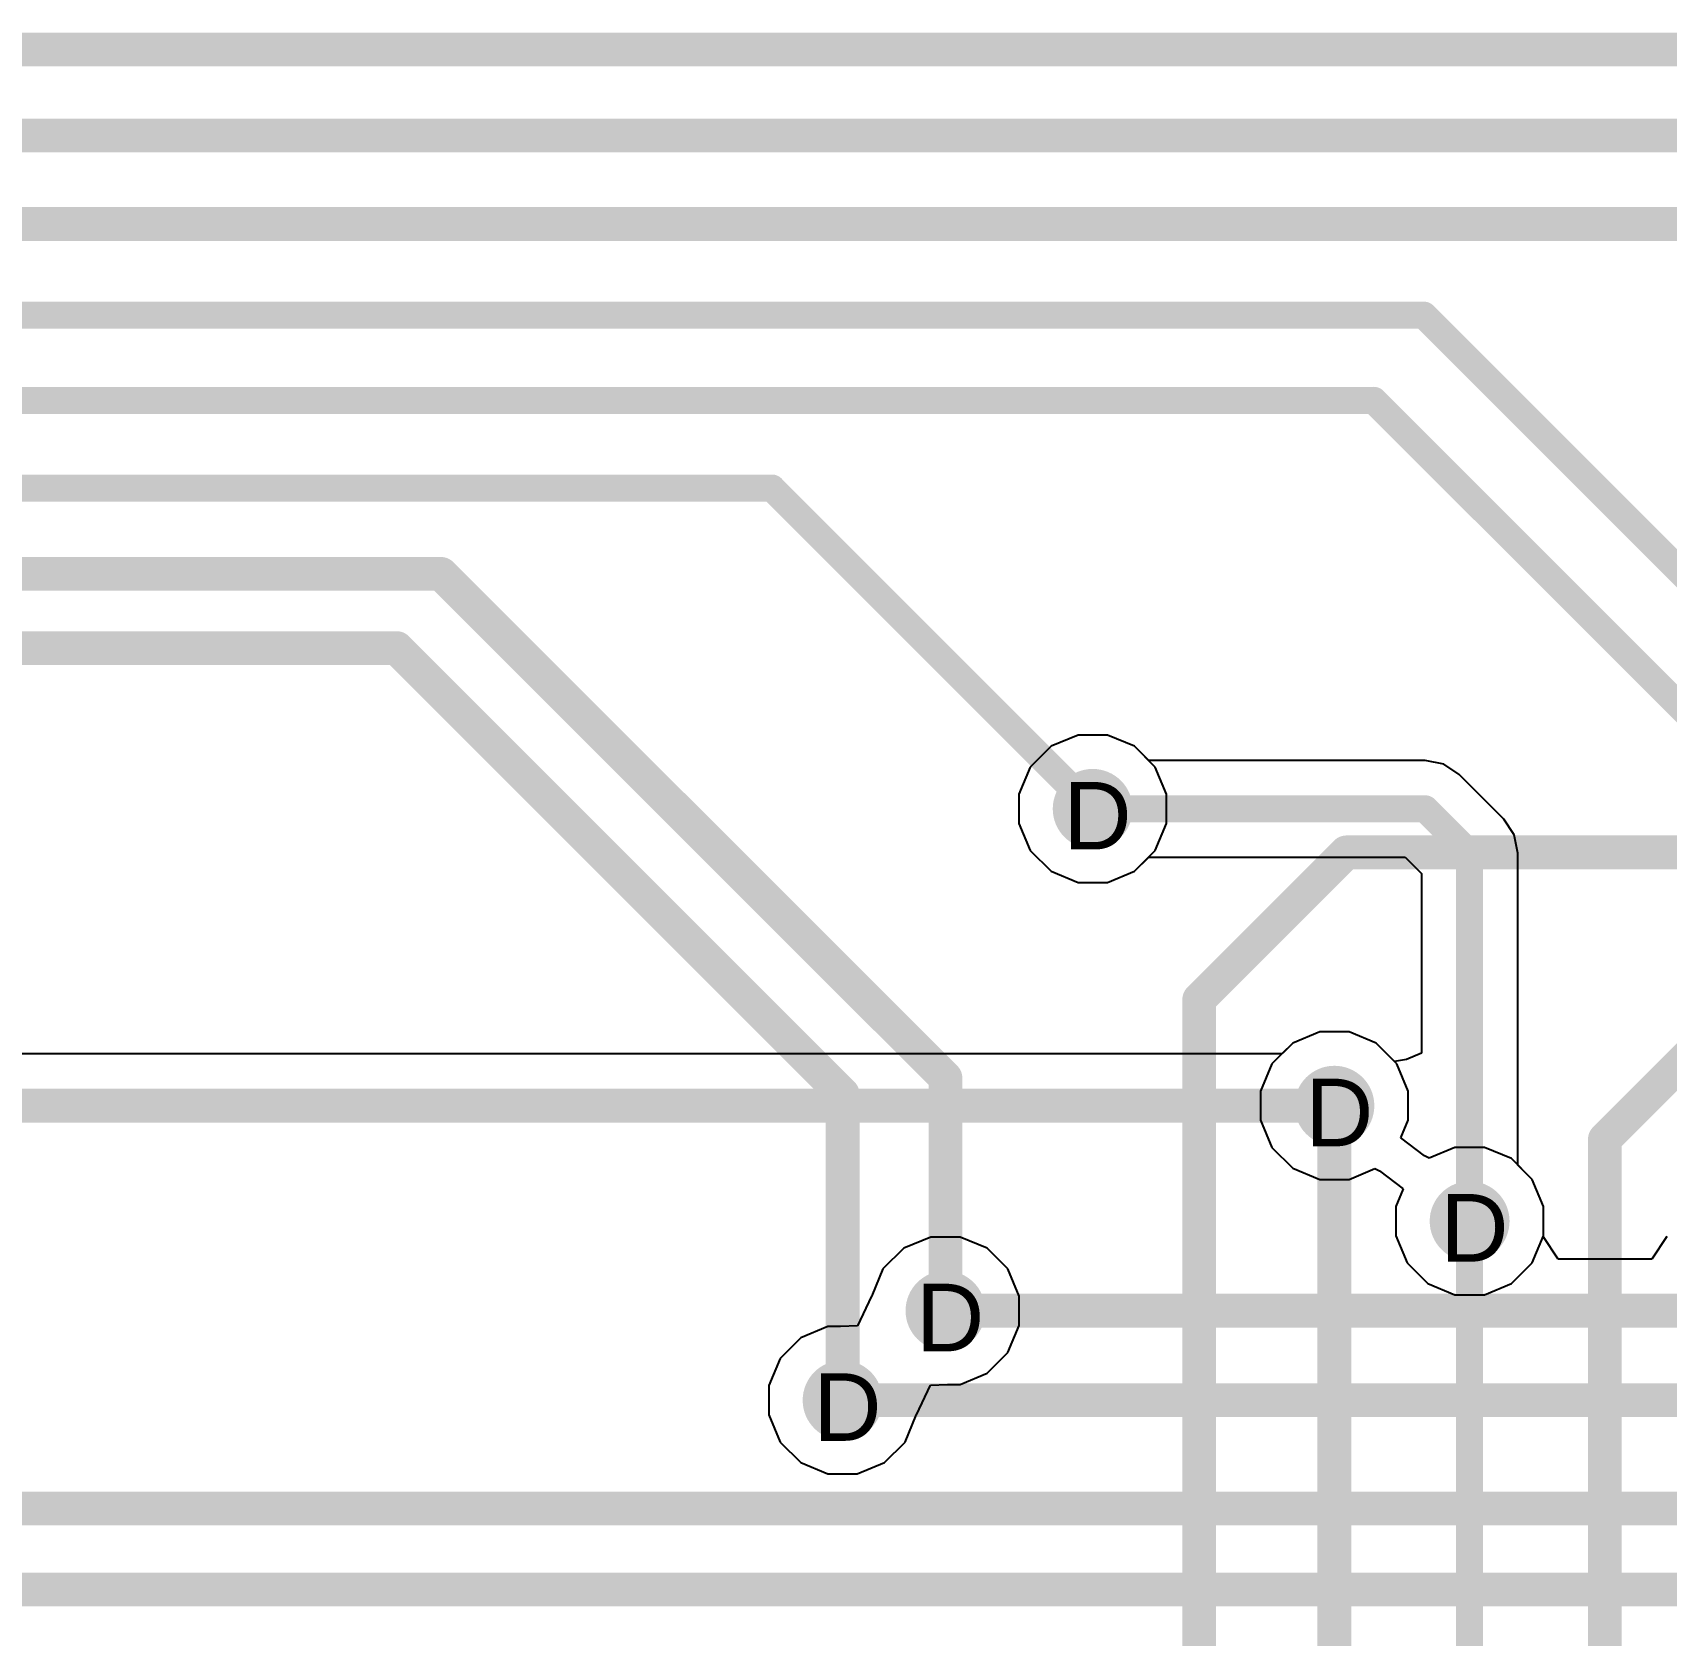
# Model space of a CAD drawing. Header units: inches. Extents: x -11 to 5428, y 0 to 5423.
# Drawn here: x 145.86 to 158.13, y 79.46 to 91.51 of the extents above; entities that cross this region are included whole.
import ezdxf

# ---------------------------------------------------------------- set-up
doc = ezdxf.new("R2010")
doc.units = ezdxf.units.IN
for name, color, linetype in [('Bottom Layer', 5, 'Continuous'), ('Drill Drawing', 1, 'Continuous'), ('GND', 16, 'Continuous'), ('PWR', 76, 'Continuous'), ('Top Layer', 1, 'Continuous'), ('Via Holes', 16, 'Continuous')]:
    doc.layers.add(name, color=color, linetype=linetype)
doc.styles.add('Arial', font='', dxfattribs={"height": 0.2})
doc.styles.get('Arial').set_extended_font_data('Arial')

msp = doc.modelspace()

# ---------------------------------------------------------------- hatches: boundary and pattern name
at = {"layer": 'Bottom Layer'}
h = msp.add_hatch(color=5, dxfattribs=at)
edge = h.paths.add_edge_path()
edge.add_arc((153.822, 85.674), 0.3, 0, 360)
h = msp.add_hatch(color=5, dxfattribs=at)
edge = h.paths.add_edge_path()
edge.add_arc((155.638, 83.443), 0.3, 0, 360)
h = msp.add_hatch(color=5, dxfattribs=at)
edge = h.paths.add_edge_path()
edge.add_arc((156.654, 82.575), 0.3, 0, 360)
h = msp.add_hatch(color=5, dxfattribs=at)
edge = h.paths.add_edge_path()
edge.add_arc((152.716, 81.902), 0.3, 0, 360)
h = msp.add_hatch(color=5, dxfattribs=at)
edge = h.paths.add_edge_path()
edge.add_arc((151.943, 81.229), 0.3, 0, 360)
at = {"layer": 'GND'}
h = msp.add_hatch(color=16, dxfattribs=at)
edge = h.paths.add_edge_path()
edge.add_arc((153.822, 85.674), 0.3, 0, 360)
h = msp.add_hatch(color=16, dxfattribs=at)
edge = h.paths.add_edge_path()
edge.add_arc((155.638, 83.443), 0.3, 0, 360)
h = msp.add_hatch(color=16, dxfattribs=at)
edge = h.paths.add_edge_path()
edge.add_arc((156.654, 82.575), 0.3, 0, 360)
h = msp.add_hatch(color=16, dxfattribs=at)
edge = h.paths.add_edge_path()
edge.add_arc((152.716, 81.902), 0.3, 0, 360)
h = msp.add_hatch(color=16, dxfattribs=at)
edge = h.paths.add_edge_path()
edge.add_arc((151.943, 81.229), 0.3, 0, 360)
at = {"layer": 'PWR'}
h = msp.add_hatch(color=76, dxfattribs=at)
edge = h.paths.add_edge_path()
edge.add_arc((153.822, 85.674), 0.3, 0, 360)
h = msp.add_hatch(color=76, dxfattribs=at)
edge = h.paths.add_edge_path()
edge.add_arc((155.638, 83.443), 0.3, 0, 360)
h = msp.add_hatch(color=76, dxfattribs=at)
edge = h.paths.add_edge_path()
edge.add_arc((156.654, 82.575), 0.3, 0, 360)
h = msp.add_hatch(color=76, dxfattribs=at)
edge = h.paths.add_edge_path()
edge.add_arc((152.716, 81.902), 0.3, 0, 360)
h = msp.add_hatch(color=76, dxfattribs=at)
edge = h.paths.add_edge_path()
edge.add_arc((151.943, 81.229), 0.3, 0, 360)
at = {"layer": 'Top Layer'}
h = msp.add_hatch(color=1, dxfattribs=at)
edge = h.paths.add_edge_path()
edge.add_arc((153.822, 85.674), 0.3, 0, 360)
h = msp.add_hatch(color=1, dxfattribs=at)
edge = h.paths.add_edge_path()
edge.add_arc((155.638, 83.443), 0.3, 0, 360)
h = msp.add_hatch(color=1, dxfattribs=at)
edge = h.paths.add_edge_path()
edge.add_arc((156.654, 82.575), 0.3, 0, 360)
h = msp.add_hatch(color=1, dxfattribs=at)
edge = h.paths.add_edge_path()
edge.add_arc((152.716, 81.902), 0.3, 0, 360)
h = msp.add_hatch(color=1, dxfattribs=at)
edge = h.paths.add_edge_path()
edge.add_arc((151.943, 81.229), 0.3, 0, 360)
at = {"layer": 'Via Holes'}
h = msp.add_hatch(color=7, dxfattribs=at)
edge = h.paths.add_edge_path()
edge.add_arc((153.822, 85.674), 0.15, 0, 360)
h = msp.add_hatch(color=7, dxfattribs=at)
edge = h.paths.add_edge_path()
edge.add_arc((155.638, 83.443), 0.15, 0, 360)
h = msp.add_hatch(color=7, dxfattribs=at)
edge = h.paths.add_edge_path()
edge.add_arc((156.654, 82.575), 0.15, 0, 360)
h = msp.add_hatch(color=7, dxfattribs=at)
edge = h.paths.add_edge_path()
edge.add_arc((152.716, 81.902), 0.15, 0, 360)
h = msp.add_hatch(color=7, dxfattribs=at)
edge = h.paths.add_edge_path()
edge.add_arc((151.943, 81.229), 0.15, 0, 360)

# ---------------------------------------------------------------- linework, layer by layer
at = {"layer": 'Bottom Layer'}
for p, q in [((153.712, 86.228), (153.509, 86.144)), ((153.933, 86.228), (153.712, 86.228)), ((154.136, 86.144), (153.933, 86.228)), ((153.509, 86.144), (153.353, 85.988)), ((154.243, 86.037), (154.136, 86.144)), ((153.353, 85.988), (153.268, 85.784)), ((156.32, 86.037), (154.243, 86.037)), ((156.459, 86.009), (156.32, 86.037)), ((156.32, 86.037), (156.32, 86.037)), ((156.576, 85.931), (156.459, 86.009)), ((156.911, 85.596), (156.576, 85.931)), ((153.268, 85.784), (153.268, 85.564)), ((153.268, 85.564), (153.353, 85.36)), ((156.989, 85.478), (156.911, 85.596)), ((156.911, 85.596), (156.911, 85.596)), ((157.017, 85.34), (156.989, 85.478)), ((153.353, 85.36), (153.509, 85.205)), ((154.136, 85.205), (154.243, 85.312)), ((154.243, 85.312), (156.17, 85.312)), ((156.17, 85.312), (156.292, 85.189)), ((157.017, 82.996), (157.017, 85.34)), ((153.509, 85.205), (153.712, 85.12)), ((153.933, 85.12), (154.136, 85.205)), ((156.292, 85.189), (156.292, 83.839)), ((153.712, 85.12), (153.933, 85.12)), ((155.528, 83.997), (155.325, 83.913)), ((155.749, 83.997), (155.528, 83.997)), ((155.952, 83.913), (155.749, 83.997)), ((155.325, 83.913), (155.243, 83.832)), ((156.089, 83.776), (155.952, 83.913)), ((156.292, 83.839), (156.179, 83.789)), ((155.243, 83.832), (124.147, 83.832)), ((156.179, 83.789), (156.089, 83.776)), ((157.124, 82.889), (157.017, 82.996)), ((157.208, 82.686), (157.124, 82.889)), ((157.208, 82.465), (157.208, 82.686)), ((157.206, 82.459), (157.208, 82.465)), ((157.319, 82.29), (157.206, 82.459)), ((158.135, 82.459), (158.022, 82.29)), ((158.022, 82.29), (157.319, 82.29))]:
    msp.add_line(p, q, dxfattribs=at)
for points in [[(153.822, 85.674, 0.203, 0.203, 0), (156.32, 85.674, 0.203, 0.203, 0)], [(156.32, 85.674, 0.203, 0.203, 0), (156.654, 85.34, 0.203, 0.203, 0)], [(156.654, 82.575, 0.203, 0.203, 0), (156.654, 85.34, 0.203, 0.203, 0)], [(123.986, 83.443, 0.254, 0.254, 0), (155.638, 83.443, 0.254, 0.254, 0)], [(152.716, 81.902, 0.254, 0.254, 0), (177.545, 81.902, 0.254, 0.254, 0)], [(151.943, 81.229, 0.254, 0.254, 0), (177.278, 81.229, 0.254, 0.254, 0)], [(141.799, 80.416, 0.254, 0.254, 0), (176.84, 80.416, 0.254, 0.254, 0)], [(141.376, 79.807, 0.254, 0.254, 0), (176.424, 79.807, 0.254, 0.254, 0)]]:
    msp.add_lwpolyline(points, format="xyseb", dxfattribs=at)
for points in [[(153.772, 85.674, 0.102, 0.102, 1), (153.873, 85.674, 0.102, 0.102, 1)], [(156.269, 85.674, 0.102, 0.102, 1), (156.371, 85.674, 0.102, 0.102, 1)], [(156.269, 85.674, 0.102, 0.102, 1), (156.371, 85.674, 0.102, 0.102, 1)], [(156.604, 85.34, 0.102, 0.102, 1), (156.705, 85.34, 0.102, 0.102, 1)], [(156.604, 85.34, 0.102, 0.102, 1), (156.705, 85.34, 0.102, 0.102, 1)], [(155.575, 83.443, 0.127, 0.127, 1), (155.702, 83.443, 0.127, 0.127, 1)], [(156.604, 82.575, 0.102, 0.102, 1), (156.705, 82.575, 0.102, 0.102, 1)], [(152.652, 81.902, 0.127, 0.127, 1), (152.779, 81.902, 0.127, 0.127, 1)], [(151.879, 81.229, 0.127, 0.127, 1), (152.006, 81.229, 0.127, 0.127, 1)]]:
    msp.add_lwpolyline(points, format="xyseb", close=True, dxfattribs=at)
at = {"layer": 'GND'}
for p, q in [((153.712, 86.228), (153.509, 86.144)), ((153.933, 86.228), (153.712, 86.228)), ((154.136, 86.144), (153.933, 86.228)), ((153.509, 86.144), (153.353, 85.988)), ((154.292, 85.988), (154.136, 86.144)), ((153.353, 85.988), (153.268, 85.784)), ((154.376, 85.784), (154.292, 85.988)), ((153.268, 85.784), (153.268, 85.564)), ((154.376, 85.564), (154.376, 85.784)), ((153.268, 85.564), (153.353, 85.36)), ((154.292, 85.36), (154.376, 85.564)), ((153.353, 85.36), (153.509, 85.205)), ((154.136, 85.205), (154.292, 85.36)), ((153.509, 85.205), (153.712, 85.12)), ((153.933, 85.12), (154.136, 85.205)), ((153.712, 85.12), (153.933, 85.12)), ((155.528, 83.997), (155.325, 83.913)), ((155.749, 83.997), (155.528, 83.997)), ((155.952, 83.913), (155.749, 83.997)), ((155.325, 83.913), (155.169, 83.757)), ((156.108, 83.757), (155.952, 83.913)), ((155.169, 83.757), (155.084, 83.553)), ((156.192, 83.553), (156.108, 83.757)), ((155.084, 83.553), (155.084, 83.333)), ((156.192, 83.333), (156.192, 83.553)), ((155.084, 83.333), (155.169, 83.129)), ((156.138, 83.202), (156.192, 83.333)), ((155.169, 83.129), (155.325, 82.973)), ((156.315, 83.065), (156.138, 83.202)), ((156.544, 83.129), (156.35, 83.049)), ((156.765, 83.129), (156.544, 83.129)), ((156.968, 83.045), (156.765, 83.129)), ((155.325, 82.973), (155.528, 82.889)), ((156.35, 83.049), (156.315, 83.065)), ((157.124, 82.889), (156.968, 83.045)), ((155.528, 82.889), (155.749, 82.889)), ((155.749, 82.889), (155.943, 82.97)), ((155.943, 82.97), (155.978, 82.954)), ((155.978, 82.954), (156.155, 82.817)), ((157.208, 82.686), (157.124, 82.889)), ((156.155, 82.817), (156.1, 82.686)), ((156.1, 82.686), (156.1, 82.465)), ((157.208, 82.465), (157.208, 82.686)), ((152.402, 82.372), (152.246, 82.216)), ((152.605, 82.456), (152.402, 82.372)), ((152.826, 82.456), (152.605, 82.456)), ((153.029, 82.372), (152.826, 82.456)), ((153.185, 82.216), (153.029, 82.372)), ((156.1, 82.465), (156.185, 82.262)), ((157.124, 82.262), (157.208, 82.465)), ((156.185, 82.262), (156.341, 82.106)), ((156.968, 82.106), (157.124, 82.262)), ((152.246, 82.216), (152.162, 82.013)), ((153.27, 82.012), (153.185, 82.216)), ((152.161, 82.012), (152.055, 81.788)), ((152.162, 82.013), (152.161, 82.012)), ((153.27, 81.792), (153.27, 82.012)), ((156.341, 82.106), (156.544, 82.021)), ((156.544, 82.021), (156.765, 82.021)), ((156.765, 82.021), (156.968, 82.106)), ((151.833, 81.783), (151.629, 81.699)), ((151.927, 81.783), (151.833, 81.783)), ((152.055, 81.788), (151.927, 81.783)), ((153.185, 81.588), (153.27, 81.792)), ((151.629, 81.699), (151.473, 81.543)), ((151.473, 81.543), (151.389, 81.339)), ((153.029, 81.432), (153.185, 81.588)), ((152.826, 81.348), (153.029, 81.432)), ((151.389, 81.339), (151.389, 81.119)), ((152.497, 81.119), (152.603, 81.343)), ((152.603, 81.343), (152.731, 81.348)), ((152.731, 81.348), (152.826, 81.348)), ((151.389, 81.119), (151.473, 80.915)), ((152.412, 80.915), (152.496, 81.118)), ((152.496, 81.118), (152.497, 81.119)), ((151.473, 80.915), (151.629, 80.76)), ((152.257, 80.76), (152.412, 80.915)), ((151.629, 80.76), (151.833, 80.675)), ((151.833, 80.675), (152.053, 80.675)), ((152.053, 80.675), (152.257, 80.76))]:
    msp.add_line(p, q, dxfattribs=at)
at = {"layer": 'PWR'}
for p, q in [((153.712, 86.228), (153.509, 86.144)), ((153.933, 86.228), (153.712, 86.228)), ((154.136, 86.144), (153.933, 86.228)), ((153.509, 86.144), (153.353, 85.988)), ((154.292, 85.988), (154.136, 86.144)), ((153.353, 85.988), (153.268, 85.784)), ((154.376, 85.784), (154.292, 85.988)), ((153.268, 85.784), (153.268, 85.564)), ((154.376, 85.564), (154.376, 85.784)), ((153.268, 85.564), (153.353, 85.36)), ((154.292, 85.36), (154.376, 85.564)), ((153.353, 85.36), (153.509, 85.205)), ((154.136, 85.205), (154.292, 85.36)), ((153.509, 85.205), (153.712, 85.12)), ((153.933, 85.12), (154.136, 85.205)), ((153.712, 85.12), (153.933, 85.12)), ((155.528, 83.997), (155.325, 83.913)), ((155.749, 83.997), (155.528, 83.997)), ((155.952, 83.913), (155.749, 83.997)), ((155.325, 83.913), (155.169, 83.757)), ((156.108, 83.757), (155.952, 83.913)), ((155.169, 83.757), (155.084, 83.553)), ((156.192, 83.553), (156.108, 83.757)), ((155.084, 83.553), (155.084, 83.333)), ((156.192, 83.333), (156.192, 83.553)), ((155.084, 83.333), (155.169, 83.129)), ((156.138, 83.202), (156.192, 83.333)), ((155.169, 83.129), (155.325, 82.973)), ((156.315, 83.065), (156.138, 83.202)), ((156.544, 83.129), (156.35, 83.049)), ((156.765, 83.129), (156.544, 83.129)), ((156.968, 83.045), (156.765, 83.129)), ((155.325, 82.973), (155.528, 82.889)), ((156.35, 83.049), (156.315, 83.065)), ((157.124, 82.889), (156.968, 83.045)), ((155.528, 82.889), (155.749, 82.889)), ((155.749, 82.889), (155.943, 82.97)), ((155.943, 82.97), (155.978, 82.954)), ((155.978, 82.954), (156.155, 82.817)), ((157.208, 82.686), (157.124, 82.889)), ((156.155, 82.817), (156.1, 82.686)), ((156.1, 82.686), (156.1, 82.465)), ((157.208, 82.465), (157.208, 82.686)), ((152.402, 82.372), (152.246, 82.216)), ((152.605, 82.456), (152.402, 82.372)), ((152.826, 82.456), (152.605, 82.456)), ((153.029, 82.372), (152.826, 82.456)), ((153.185, 82.216), (153.029, 82.372)), ((156.1, 82.465), (156.185, 82.262)), ((157.124, 82.262), (157.208, 82.465)), ((156.185, 82.262), (156.341, 82.106)), ((156.968, 82.106), (157.124, 82.262)), ((152.246, 82.216), (152.162, 82.013)), ((153.27, 82.012), (153.185, 82.216)), ((152.161, 82.012), (152.055, 81.788)), ((152.162, 82.013), (152.161, 82.012)), ((153.27, 81.792), (153.27, 82.012)), ((156.341, 82.106), (156.544, 82.021)), ((156.544, 82.021), (156.765, 82.021)), ((156.765, 82.021), (156.968, 82.106)), ((151.833, 81.783), (151.629, 81.699)), ((151.927, 81.783), (151.833, 81.783)), ((152.055, 81.788), (151.927, 81.783)), ((153.185, 81.588), (153.27, 81.792)), ((151.629, 81.699), (151.473, 81.543)), ((151.473, 81.543), (151.389, 81.339)), ((153.029, 81.432), (153.185, 81.588)), ((152.826, 81.348), (153.029, 81.432)), ((151.389, 81.339), (151.389, 81.119)), ((152.497, 81.119), (152.603, 81.343)), ((152.603, 81.343), (152.731, 81.348)), ((152.731, 81.348), (152.826, 81.348)), ((151.389, 81.119), (151.473, 80.915)), ((152.412, 80.915), (152.496, 81.118)), ((152.496, 81.118), (152.497, 81.119)), ((151.473, 80.915), (151.629, 80.76)), ((152.257, 80.76), (152.412, 80.915)), ((151.629, 80.76), (151.833, 80.675)), ((151.833, 80.675), (152.053, 80.675)), ((152.053, 80.675), (152.257, 80.76))]:
    msp.add_line(p, q, dxfattribs=at)
at = {"layer": 'Top Layer'}
for points in [[(145.547, 91.381, 0.254, 0.254, 0), (175.802, 91.381, 0.254, 0.254, 0)], [(130.74, 90.735, 0.254, 0.254, 0), (175.508, 90.735, 0.254, 0.254, 0)], [(115.884, 90.07, 0.254, 0.254, 0), (175.258, 90.07, 0.254, 0.254, 0)], [(106.76, 89.385, 0.203, 0.203, 0), (156.309, 89.385, 0.203, 0.203, 0)], [(156.309, 89.385, 0.203, 0.203, 0), (159.702, 85.992, 0.203, 0.203, 0)], [(106.851, 88.744, 0.203, 0.203, 0), (155.934, 88.744, 0.203, 0.203, 0)], [(155.934, 88.744, 0.203, 0.203, 0), (158.686, 85.992, 0.203, 0.203, 0)], [(107.241, 88.085, 0.203, 0.203, 0), (151.412, 88.085, 0.203, 0.203, 0)], [(151.412, 88.085, 0.203, 0.203, 0), (153.822, 85.674, 0.203, 0.203, 0)], [(107.777, 87.44, 0.254, 0.254, 0), (148.927, 87.44, 0.254, 0.254, 0)], [(148.927, 87.44, 0.254, 0.254, 0), (152.716, 83.652, 0.254, 0.254, 0)], [(108.046, 86.882, 0.254, 0.254, 0), (148.593, 86.882, 0.254, 0.254, 0)], [(148.593, 86.882, 0.254, 0.254, 0), (151.943, 83.532, 0.254, 0.254, 0)], [(154.622, 84.241, 0.254, 0.254, 0), (155.728, 85.347, 0.254, 0.254, 0)], [(155.728, 85.347, 0.254, 0.254, 0), (176.324, 85.347, 0.254, 0.254, 0)], [(154.622, 75.286, 0.254, 0.254, 0), (154.622, 84.241, 0.254, 0.254, 0)], [(157.67, 83.191, 0.254, 0.254, 0), (158.708, 84.229, 0.254, 0.254, 0)], [(152.716, 81.902, 0.254, 0.254, 0), (152.716, 83.652, 0.254, 0.254, 0)], [(151.943, 81.229, 0.254, 0.254, 0), (151.943, 83.532, 0.254, 0.254, 0)], [(155.638, 75.286, 0.254, 0.254, 0), (155.638, 83.443, 0.254, 0.254, 0)], [(157.67, 75.286, 0.254, 0.254, 0), (157.67, 83.191, 0.254, 0.254, 0)], [(156.654, 75.286, 0.203, 0.203, 0), (156.654, 82.575, 0.203, 0.203, 0)]]:
    msp.add_lwpolyline(points, format="xyseb", dxfattribs=at)
for points in [[(156.259, 89.385, 0.102, 0.102, 1), (156.36, 89.385, 0.102, 0.102, 1)], [(156.259, 89.385, 0.102, 0.102, 1), (156.36, 89.385, 0.102, 0.102, 1)], [(155.883, 88.744, 0.102, 0.102, 1), (155.985, 88.744, 0.102, 0.102, 1)], [(155.883, 88.744, 0.102, 0.102, 1), (155.985, 88.744, 0.102, 0.102, 1)], [(151.361, 88.085, 0.102, 0.102, 1), (151.463, 88.085, 0.102, 0.102, 1)], [(151.361, 88.085, 0.102, 0.102, 1), (151.463, 88.085, 0.102, 0.102, 1)], [(148.863, 87.44, 0.127, 0.127, 1), (148.99, 87.44, 0.127, 0.127, 1)], [(148.863, 87.44, 0.127, 0.127, 1), (148.99, 87.44, 0.127, 0.127, 1)], [(148.53, 86.882, 0.127, 0.127, 1), (148.657, 86.882, 0.127, 0.127, 1)], [(148.53, 86.882, 0.127, 0.127, 1), (148.657, 86.882, 0.127, 0.127, 1)], [(153.772, 85.674, 0.102, 0.102, 1), (153.873, 85.674, 0.102, 0.102, 1)], [(155.664, 85.347, 0.127, 0.127, 1), (155.791, 85.347, 0.127, 0.127, 1)], [(155.664, 85.347, 0.127, 0.127, 1), (155.791, 85.347, 0.127, 0.127, 1)], [(154.559, 84.241, 0.127, 0.127, 1), (154.686, 84.241, 0.127, 0.127, 1)], [(154.559, 84.241, 0.127, 0.127, 1), (154.686, 84.241, 0.127, 0.127, 1)], [(152.652, 83.652, 0.127, 0.127, 1), (152.779, 83.652, 0.127, 0.127, 1)], [(152.652, 83.652, 0.127, 0.127, 1), (152.779, 83.652, 0.127, 0.127, 1)], [(151.879, 83.532, 0.127, 0.127, 1), (152.006, 83.532, 0.127, 0.127, 1)], [(151.879, 83.532, 0.127, 0.127, 1), (152.006, 83.532, 0.127, 0.127, 1)], [(155.575, 83.443, 0.127, 0.127, 1), (155.702, 83.443, 0.127, 0.127, 1)], [(157.607, 83.191, 0.127, 0.127, 1), (157.734, 83.191, 0.127, 0.127, 1)], [(157.607, 83.191, 0.127, 0.127, 1), (157.734, 83.191, 0.127, 0.127, 1)], [(156.604, 82.575, 0.102, 0.102, 1), (156.705, 82.575, 0.102, 0.102, 1)], [(152.652, 81.902, 0.127, 0.127, 1), (152.779, 81.902, 0.127, 0.127, 1)], [(151.879, 81.229, 0.127, 0.127, 1), (152.006, 81.229, 0.127, 0.127, 1)]]:
    msp.add_lwpolyline(points, format="xyseb", close=True, dxfattribs=at)

# ---------------------------------------------------------------- texts
at = {"layer": 'Drill Drawing', "style": 'Arial'}
for p in [(153.602, 85.369), (155.418, 83.138), (156.434, 82.271), (152.495, 81.597), (151.723, 80.924)]:
    msp.add_text('D', height=0.508, dxfattribs=at).set_placement(p)

doc.saveas('drawing.dxf')
